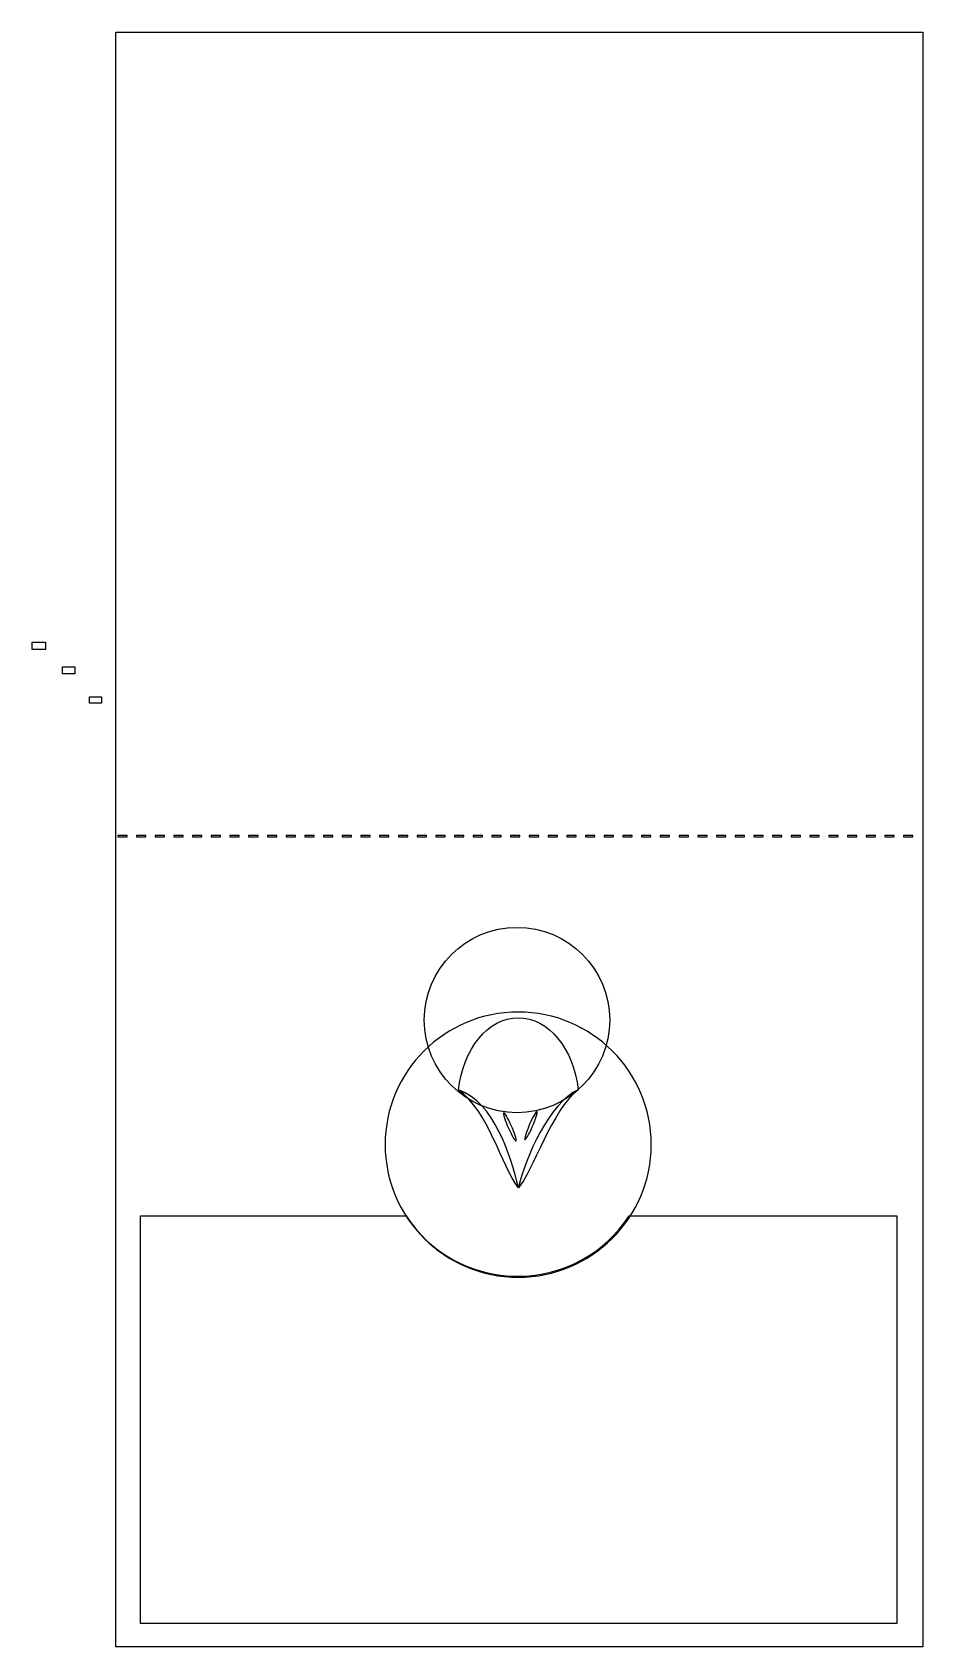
# Model space of a CAD drawing. Header units: centimetres. Extents: x -8.2 to 6.9, y -13.7 to 13.7.
import ezdxf

# ---------------------------------------------------------------- set-up
doc = ezdxf.new("R2010")
doc.units = ezdxf.units.CM
doc.header["$MEASUREMENT"] = 0
doc.header["$XCLIPFRAME"] = 0
doc.layers.add('Layer 1', color=7, linetype='Continuous')
picture_1 = doc.add_image_def('image1.jpg', size_in_pixel=(1169, 646))
picture_2 = doc.add_image_def('image2.jpg', size_in_pixel=(1100, 613))
picture_3 = doc.add_image_def('image3.jpg', size_in_pixel=(1034, 577))

msp = doc.modelspace()

# ---------------------------------------------------------------- linework, layer by layer
at = {"layer": 'Layer 1', "color": 254, "lineweight": 25}
for points in [[(-6.80972, 13.69215), (-6.80972, 13.69215), (-6.80972, -13.69223), (-6.80972, -13.69223), (-6.80972, -13.69223), (-6.80972, -13.69223), (6.88247, -13.69223), (6.88247, -13.69223), (6.88247, -13.69223), (6.88247, -13.69223), (6.88247, 13.69215), (6.88247, 13.69215), (6.88247, 13.69215), (6.88247, 13.69215), (-6.80972, 13.69215), (-6.80972, 13.69215)], [(-6.7783, 0.06941), (-6.7783, 0.06941), (-6.61955, 0.06941), (-6.61955, 0.06941), (-6.61955, 0.06941), (-6.61955, 0.06941), (-6.61955, 0.04295), (-6.61955, 0.04295), (-6.61955, 0.04295), (-6.61955, 0.04295), (-6.7783, 0.04295), (-6.7783, 0.04295), (-6.7783, 0.04295), (-6.7783, 0.04295), (-6.7783, 0.06941), (-6.7783, 0.06941)], [(-6.4608, 0.06941), (-6.4608, 0.06941), (-6.30205, 0.06941), (-6.30205, 0.06941), (-6.30205, 0.06941), (-6.30205, 0.06941), (-6.30205, 0.04295), (-6.30205, 0.04295), (-6.30205, 0.04295), (-6.30205, 0.04295), (-6.4608, 0.04295), (-6.4608, 0.04295), (-6.4608, 0.04295), (-6.4608, 0.04295), (-6.4608, 0.06941), (-6.4608, 0.06941)], [(-6.1433, 0.06941), (-6.1433, 0.06941), (-5.98455, 0.06941), (-5.98455, 0.06941), (-5.98455, 0.06941), (-5.98455, 0.06941), (-5.98455, 0.04295), (-5.98455, 0.04295), (-5.98455, 0.04295), (-5.98455, 0.04295), (-6.1433, 0.04295), (-6.1433, 0.04295), (-6.1433, 0.04295), (-6.1433, 0.04295), (-6.1433, 0.06941), (-6.1433, 0.06941)], [(-5.8258, 0.06941), (-5.8258, 0.06941), (-5.66705, 0.06941), (-5.66705, 0.06941), (-5.66705, 0.06941), (-5.66705, 0.06941), (-5.66705, 0.04295), (-5.66705, 0.04295), (-5.66705, 0.04295), (-5.66705, 0.04295), (-5.8258, 0.04295), (-5.8258, 0.04295), (-5.8258, 0.04295), (-5.8258, 0.04295), (-5.8258, 0.06941), (-5.8258, 0.06941)], [(-5.5083, 0.06941), (-5.5083, 0.06941), (-5.34955, 0.06941), (-5.34955, 0.06941), (-5.34955, 0.06941), (-5.34955, 0.06941), (-5.34955, 0.04295), (-5.34955, 0.04295), (-5.34955, 0.04295), (-5.34955, 0.04295), (-5.5083, 0.04295), (-5.5083, 0.04295), (-5.5083, 0.04295), (-5.5083, 0.04295), (-5.5083, 0.06941), (-5.5083, 0.06941)], [(-5.1908, 0.06941), (-5.1908, 0.06941), (-5.03205, 0.06941), (-5.03205, 0.06941), (-5.03205, 0.06941), (-5.03205, 0.06941), (-5.03205, 0.04295), (-5.03205, 0.04295), (-5.03205, 0.04295), (-5.03205, 0.04295), (-5.1908, 0.04295), (-5.1908, 0.04295), (-5.1908, 0.04295), (-5.1908, 0.04295), (-5.1908, 0.06941), (-5.1908, 0.06941)], [(-4.8733, 0.06941), (-4.8733, 0.06941), (-4.71455, 0.06941), (-4.71455, 0.06941), (-4.71455, 0.06941), (-4.71455, 0.06941), (-4.71455, 0.04295), (-4.71455, 0.04295), (-4.71455, 0.04295), (-4.71455, 0.04295), (-4.8733, 0.04295), (-4.8733, 0.04295), (-4.8733, 0.04295), (-4.8733, 0.04295), (-4.8733, 0.06941), (-4.8733, 0.06941)], [(-4.5558, 0.06941), (-4.5558, 0.06941), (-4.39705, 0.06941), (-4.39705, 0.06941), (-4.39705, 0.06941), (-4.39705, 0.06941), (-4.39705, 0.04295), (-4.39705, 0.04295), (-4.39705, 0.04295), (-4.39705, 0.04295), (-4.5558, 0.04295), (-4.5558, 0.04295), (-4.5558, 0.04295), (-4.5558, 0.04295), (-4.5558, 0.06941), (-4.5558, 0.06941)], [(-4.2383, 0.06941), (-4.2383, 0.06941), (-4.07955, 0.06941), (-4.07955, 0.06941), (-4.07955, 0.06941), (-4.07955, 0.06941), (-4.07955, 0.04295), (-4.07955, 0.04295), (-4.07955, 0.04295), (-4.07955, 0.04295), (-4.2383, 0.04295), (-4.2383, 0.04295), (-4.2383, 0.04295), (-4.2383, 0.04295), (-4.2383, 0.06941), (-4.2383, 0.06941)], [(-3.9208, 0.06941), (-3.9208, 0.06941), (-3.76205, 0.06941), (-3.76205, 0.06941), (-3.76205, 0.06941), (-3.76205, 0.06941), (-3.76205, 0.04295), (-3.76205, 0.04295), (-3.76205, 0.04295), (-3.76205, 0.04295), (-3.9208, 0.04295), (-3.9208, 0.04295), (-3.9208, 0.04295), (-3.9208, 0.04295), (-3.9208, 0.06941), (-3.9208, 0.06941)], [(-3.6033, 0.06941), (-3.6033, 0.06941), (-3.44455, 0.06941), (-3.44455, 0.06941), (-3.44455, 0.06941), (-3.44455, 0.06941), (-3.44455, 0.04295), (-3.44455, 0.04295), (-3.44455, 0.04295), (-3.44455, 0.04295), (-3.6033, 0.04295), (-3.6033, 0.04295), (-3.6033, 0.04295), (-3.6033, 0.04295), (-3.6033, 0.06941), (-3.6033, 0.06941)], [(-3.2858, 0.06941), (-3.2858, 0.06941), (-3.12705, 0.06941), (-3.12705, 0.06941), (-3.12705, 0.06941), (-3.12705, 0.06941), (-3.12705, 0.04295), (-3.12705, 0.04295), (-3.12705, 0.04295), (-3.12705, 0.04295), (-3.2858, 0.04295), (-3.2858, 0.04295), (-3.2858, 0.04295), (-3.2858, 0.04295), (-3.2858, 0.06941), (-3.2858, 0.06941)], [(-2.9683, 0.06941), (-2.9683, 0.06941), (-2.80955, 0.06941), (-2.80955, 0.06941), (-2.80955, 0.06941), (-2.80955, 0.06941), (-2.80955, 0.04295), (-2.80955, 0.04295), (-2.80955, 0.04295), (-2.80955, 0.04295), (-2.9683, 0.04295), (-2.9683, 0.04295), (-2.9683, 0.04295), (-2.9683, 0.04295), (-2.9683, 0.06941), (-2.9683, 0.06941)], [(-2.6508, 0.06941), (-2.6508, 0.06941), (-2.49205, 0.06941), (-2.49205, 0.06941), (-2.49205, 0.06941), (-2.49205, 0.06941), (-2.49205, 0.04295), (-2.49205, 0.04295), (-2.49205, 0.04295), (-2.49205, 0.04295), (-2.6508, 0.04295), (-2.6508, 0.04295), (-2.6508, 0.04295), (-2.6508, 0.04295), (-2.6508, 0.06941), (-2.6508, 0.06941)], [(-2.3333, 0.06941), (-2.3333, 0.06941), (-2.17455, 0.06941), (-2.17455, 0.06941), (-2.17455, 0.06941), (-2.17455, 0.06941), (-2.17455, 0.04295), (-2.17455, 0.04295), (-2.17455, 0.04295), (-2.17455, 0.04295), (-2.3333, 0.04295), (-2.3333, 0.04295), (-2.3333, 0.04295), (-2.3333, 0.04295), (-2.3333, 0.06941), (-2.3333, 0.06941)], [(-2.0158, 0.06941), (-2.0158, 0.06941), (-1.85705, 0.06941), (-1.85705, 0.06941), (-1.85705, 0.06941), (-1.85705, 0.06941), (-1.85705, 0.04295), (-1.85705, 0.04295), (-1.85705, 0.04295), (-1.85705, 0.04295), (-2.0158, 0.04295), (-2.0158, 0.04295), (-2.0158, 0.04295), (-2.0158, 0.04295), (-2.0158, 0.06941), (-2.0158, 0.06941)], [(-1.6983, 0.06941), (-1.6983, 0.06941), (-1.53955, 0.06941), (-1.53955, 0.06941), (-1.53955, 0.06941), (-1.53955, 0.06941), (-1.53955, 0.04295), (-1.53955, 0.04295), (-1.53955, 0.04295), (-1.53955, 0.04295), (-1.6983, 0.04295), (-1.6983, 0.04295), (-1.6983, 0.04295), (-1.6983, 0.04295), (-1.6983, 0.06941), (-1.6983, 0.06941)], [(-1.3808, 0.06941), (-1.3808, 0.06941), (-1.22205, 0.06941), (-1.22205, 0.06941), (-1.22205, 0.06941), (-1.22205, 0.06941), (-1.22205, 0.04295), (-1.22205, 0.04295), (-1.22205, 0.04295), (-1.22205, 0.04295), (-1.3808, 0.04295), (-1.3808, 0.04295), (-1.3808, 0.04295), (-1.3808, 0.04295), (-1.3808, 0.06941), (-1.3808, 0.06941)], [(-1.0633, 0.06941), (-1.0633, 0.06941), (-0.90455, 0.06941), (-0.90455, 0.06941), (-0.90455, 0.06941), (-0.90455, 0.06941), (-0.90455, 0.04295), (-0.90455, 0.04295), (-0.90455, 0.04295), (-0.90455, 0.04295), (-1.0633, 0.04295), (-1.0633, 0.04295), (-1.0633, 0.04295), (-1.0633, 0.04295), (-1.0633, 0.06941), (-1.0633, 0.06941)], [(-0.7458, 0.06941), (-0.7458, 0.06941), (-0.58705, 0.06941), (-0.58705, 0.06941), (-0.58705, 0.06941), (-0.58705, 0.06941), (-0.58705, 0.04295), (-0.58705, 0.04295), (-0.58705, 0.04295), (-0.58705, 0.04295), (-0.7458, 0.04295), (-0.7458, 0.04295), (-0.7458, 0.04295), (-0.7458, 0.04295), (-0.7458, 0.06941), (-0.7458, 0.06941)], [(-0.4283, 0.06941), (-0.4283, 0.06941), (-0.26955, 0.06941), (-0.26955, 0.06941), (-0.26955, 0.06941), (-0.26955, 0.06941), (-0.26955, 0.04295), (-0.26955, 0.04295), (-0.26955, 0.04295), (-0.26955, 0.04295), (-0.4283, 0.04295), (-0.4283, 0.04295), (-0.4283, 0.04295), (-0.4283, 0.04295), (-0.4283, 0.06941), (-0.4283, 0.06941)], [(-0.1108, 0.06941), (-0.1108, 0.06941), (0.04795, 0.06941), (0.04795, 0.06941), (0.04795, 0.06941), (0.04795, 0.06941), (0.04795, 0.04295), (0.04795, 0.04295), (0.04795, 0.04295), (0.04795, 0.04295), (-0.1108, 0.04295), (-0.1108, 0.04295), (-0.1108, 0.04295), (-0.1108, 0.04295), (-0.1108, 0.06941), (-0.1108, 0.06941)], [(0.2067, 0.06941), (0.2067, 0.06941), (0.36545, 0.06941), (0.36545, 0.06941), (0.36545, 0.06941), (0.36545, 0.06941), (0.36545, 0.04295), (0.36545, 0.04295), (0.36545, 0.04295), (0.36545, 0.04295), (0.2067, 0.04295), (0.2067, 0.04295), (0.2067, 0.04295), (0.2067, 0.04295), (0.2067, 0.06941), (0.2067, 0.06941)], [(0.5242, 0.06941), (0.5242, 0.06941), (0.68295, 0.06941), (0.68295, 0.06941), (0.68295, 0.06941), (0.68295, 0.06941), (0.68295, 0.04295), (0.68295, 0.04295), (0.68295, 0.04295), (0.68295, 0.04295), (0.5242, 0.04295), (0.5242, 0.04295), (0.5242, 0.04295), (0.5242, 0.04295), (0.5242, 0.06941), (0.5242, 0.06941)], [(0.8417, 0.06941), (0.8417, 0.06941), (1.00045, 0.06941), (1.00045, 0.06941), (1.00045, 0.06941), (1.00045, 0.06941), (1.00045, 0.04295), (1.00045, 0.04295), (1.00045, 0.04295), (1.00045, 0.04295), (0.8417, 0.04295), (0.8417, 0.04295), (0.8417, 0.04295), (0.8417, 0.04295), (0.8417, 0.06941), (0.8417, 0.06941)], [(1.1592, 0.06941), (1.1592, 0.06941), (1.31795, 0.06941), (1.31795, 0.06941), (1.31795, 0.06941), (1.31795, 0.06941), (1.31795, 0.04295), (1.31795, 0.04295), (1.31795, 0.04295), (1.31795, 0.04295), (1.1592, 0.04295), (1.1592, 0.04295), (1.1592, 0.04295), (1.1592, 0.04295), (1.1592, 0.06941), (1.1592, 0.06941)], [(1.4767, 0.06941), (1.4767, 0.06941), (1.63545, 0.06941), (1.63545, 0.06941), (1.63545, 0.06941), (1.63545, 0.06941), (1.63545, 0.04295), (1.63545, 0.04295), (1.63545, 0.04295), (1.63545, 0.04295), (1.4767, 0.04295), (1.4767, 0.04295), (1.4767, 0.04295), (1.4767, 0.04295), (1.4767, 0.06941), (1.4767, 0.06941)], [(1.7942, 0.06941), (1.7942, 0.06941), (1.95295, 0.06941), (1.95295, 0.06941), (1.95295, 0.06941), (1.95295, 0.06941), (1.95295, 0.04295), (1.95295, 0.04295), (1.95295, 0.04295), (1.95295, 0.04295), (1.7942, 0.04295), (1.7942, 0.04295), (1.7942, 0.04295), (1.7942, 0.04295), (1.7942, 0.06941), (1.7942, 0.06941)], [(2.1117, 0.06941), (2.1117, 0.06941), (2.27045, 0.06941), (2.27045, 0.06941), (2.27045, 0.06941), (2.27045, 0.06941), (2.27045, 0.04295), (2.27045, 0.04295), (2.27045, 0.04295), (2.27045, 0.04295), (2.1117, 0.04295), (2.1117, 0.04295), (2.1117, 0.04295), (2.1117, 0.04295), (2.1117, 0.06941), (2.1117, 0.06941)], [(2.4292, 0.06941), (2.4292, 0.06941), (2.58795, 0.06941), (2.58795, 0.06941), (2.58795, 0.06941), (2.58795, 0.06941), (2.58795, 0.04295), (2.58795, 0.04295), (2.58795, 0.04295), (2.58795, 0.04295), (2.4292, 0.04295), (2.4292, 0.04295), (2.4292, 0.04295), (2.4292, 0.04295), (2.4292, 0.06941), (2.4292, 0.06941)], [(2.7467, 0.06941), (2.7467, 0.06941), (2.90545, 0.06941), (2.90545, 0.06941), (2.90545, 0.06941), (2.90545, 0.06941), (2.90545, 0.04295), (2.90545, 0.04295), (2.90545, 0.04295), (2.90545, 0.04295), (2.7467, 0.04295), (2.7467, 0.04295), (2.7467, 0.04295), (2.7467, 0.04295), (2.7467, 0.06941), (2.7467, 0.06941)], [(3.0642, 0.06941), (3.0642, 0.06941), (3.22295, 0.06941), (3.22295, 0.06941), (3.22295, 0.06941), (3.22295, 0.06941), (3.22295, 0.04295), (3.22295, 0.04295), (3.22295, 0.04295), (3.22295, 0.04295), (3.0642, 0.04295), (3.0642, 0.04295), (3.0642, 0.04295), (3.0642, 0.04295), (3.0642, 0.06941), (3.0642, 0.06941)], [(3.3817, 0.06941), (3.3817, 0.06941), (3.54045, 0.06941), (3.54045, 0.06941), (3.54045, 0.06941), (3.54045, 0.06941), (3.54045, 0.04295), (3.54045, 0.04295), (3.54045, 0.04295), (3.54045, 0.04295), (3.3817, 0.04295), (3.3817, 0.04295), (3.3817, 0.04295), (3.3817, 0.04295), (3.3817, 0.06941), (3.3817, 0.06941)], [(3.6992, 0.06941), (3.6992, 0.06941), (3.85795, 0.06941), (3.85795, 0.06941), (3.85795, 0.06941), (3.85795, 0.06941), (3.85795, 0.04295), (3.85795, 0.04295), (3.85795, 0.04295), (3.85795, 0.04295), (3.6992, 0.04295), (3.6992, 0.04295), (3.6992, 0.04295), (3.6992, 0.04295), (3.6992, 0.06941), (3.6992, 0.06941)], [(4.0167, 0.06941), (4.0167, 0.06941), (4.17545, 0.06941), (4.17545, 0.06941), (4.17545, 0.06941), (4.17545, 0.06941), (4.17545, 0.04295), (4.17545, 0.04295), (4.17545, 0.04295), (4.17545, 0.04295), (4.0167, 0.04295), (4.0167, 0.04295), (4.0167, 0.04295), (4.0167, 0.04295), (4.0167, 0.06941), (4.0167, 0.06941)], [(4.3342, 0.06941), (4.3342, 0.06941), (4.49295, 0.06941), (4.49295, 0.06941), (4.49295, 0.06941), (4.49295, 0.06941), (4.49295, 0.04295), (4.49295, 0.04295), (4.49295, 0.04295), (4.49295, 0.04295), (4.3342, 0.04295), (4.3342, 0.04295), (4.3342, 0.04295), (4.3342, 0.04295), (4.3342, 0.06941), (4.3342, 0.06941)], [(4.6517, 0.06941), (4.6517, 0.06941), (4.81045, 0.06941), (4.81045, 0.06941), (4.81045, 0.06941), (4.81045, 0.06941), (4.81045, 0.04295), (4.81045, 0.04295), (4.81045, 0.04295), (4.81045, 0.04295), (4.6517, 0.04295), (4.6517, 0.04295), (4.6517, 0.04295), (4.6517, 0.04295), (4.6517, 0.06941), (4.6517, 0.06941)], [(4.9692, 0.06941), (4.9692, 0.06941), (5.12795, 0.06941), (5.12795, 0.06941), (5.12795, 0.06941), (5.12795, 0.06941), (5.12795, 0.04295), (5.12795, 0.04295), (5.12795, 0.04295), (5.12795, 0.04295), (4.9692, 0.04295), (4.9692, 0.04295), (4.9692, 0.04295), (4.9692, 0.04295), (4.9692, 0.06941), (4.9692, 0.06941)], [(5.2867, 0.06941), (5.2867, 0.06941), (5.44545, 0.06941), (5.44545, 0.06941), (5.44545, 0.06941), (5.44545, 0.06941), (5.44545, 0.04295), (5.44545, 0.04295), (5.44545, 0.04295), (5.44545, 0.04295), (5.2867, 0.04295), (5.2867, 0.04295), (5.2867, 0.04295), (5.2867, 0.04295), (5.2867, 0.06941), (5.2867, 0.06941)], [(5.6042, 0.06941), (5.6042, 0.06941), (5.76295, 0.06941), (5.76295, 0.06941), (5.76295, 0.06941), (5.76295, 0.06941), (5.76295, 0.04295), (5.76295, 0.04295), (5.76295, 0.04295), (5.76295, 0.04295), (5.6042, 0.04295), (5.6042, 0.04295), (5.6042, 0.04295), (5.6042, 0.04295), (5.6042, 0.06941), (5.6042, 0.06941)], [(5.9217, 0.06941), (5.9217, 0.06941), (6.08045, 0.06941), (6.08045, 0.06941), (6.08045, 0.06941), (6.08045, 0.06941), (6.08045, 0.04295), (6.08045, 0.04295), (6.08045, 0.04295), (6.08045, 0.04295), (5.9217, 0.04295), (5.9217, 0.04295), (5.9217, 0.04295), (5.9217, 0.04295), (5.9217, 0.06941), (5.9217, 0.06941)], [(6.2392, 0.06941), (6.2392, 0.06941), (6.39795, 0.06941), (6.39795, 0.06941), (6.39795, 0.06941), (6.39795, 0.06941), (6.39795, 0.04295), (6.39795, 0.04295), (6.39795, 0.04295), (6.39795, 0.04295), (6.2392, 0.04295), (6.2392, 0.04295), (6.2392, 0.04295), (6.2392, 0.04295), (6.2392, 0.06941), (6.2392, 0.06941)], [(6.5567, 0.06941), (6.5567, 0.06941), (6.71545, 0.06941), (6.71545, 0.06941), (6.71545, 0.06941), (6.71545, 0.06941), (6.71545, 0.04295), (6.71545, 0.04295), (6.71545, 0.04295), (6.71545, 0.04295), (6.5567, 0.04295), (6.5567, 0.04295), (6.5567, 0.04295), (6.5567, 0.04295), (6.5567, 0.06941), (6.5567, 0.06941)], [(0.01818, -2.92617), (1.26447, -2.92617), (2.27623, -3.93418), (2.27623, -5.17596), (2.27623, -5.17596), (2.27623, -6.41774), (1.26447, -7.42575), (0.01818, -7.42575), (0.01818, -7.42575), (-1.22811, -7.42575), (-2.23987, -6.41774), (-2.23987, -5.17596), (-2.23987, -5.17596), (-2.23987, -3.93419), (-1.22811, -2.92617), (0.01818, -2.92617)]]:
    msp.add_open_spline(points, degree=3, knots=[0, 0, 0, 0, 0.2, 0.2, 0.2, 0.2, 0.4, 0.4, 0.4, 0.4, 0.6, 0.6, 0.6, 0.6, 1, 1, 1, 1], dxfattribs=at)
at = {"layer": 'Layer 1', "color": 25, "lineweight": 25}
msp.add_open_spline([(1.57018, -3.06315), (1.57018, -2.19493), (0.86553, -1.49028), (-0.00269, -1.49028), (-0.00269, -1.49028), (-0.87091, -1.49028), (-1.57556, -2.19493), (-1.57556, -3.06315), (-1.57556, -3.06315), (-1.57556, -3.93137), (-0.87091, -4.63602), (-0.00269, -4.63602), (-0.00269, -4.63602), (0.86553, -4.63602), (1.57018, -3.93137), (1.57018, -3.06315)], degree=3, knots=[0, 0, 0, 0, 0.2, 0.2, 0.2, 0.2, 0.4, 0.4, 0.4, 0.4, 0.6, 0.6, 0.6, 0.6, 1, 1, 1, 1], dxfattribs=at)
at = {"layer": 'Layer 1', "lineweight": 25}
msp.add_open_spline([(0.02096, -3.02308), (-0.49343, -3.02308), (-0.91976, -3.55546), (-0.99403, -4.24881), (-0.99403, -4.24881), (-0.38479, -4.45812), (-0.11246, -5.35842), (0.02096, -5.90602), (0.02096, -5.90602), (0.14014, -5.38851), (0.55713, -4.45926), (1.03594, -4.24528), (1.03594, -4.24528), (0.96069, -3.55348), (0.53457, -3.02309), (0.02096, -3.02309), (0.02096, -3.02309), (0.02096, -3.02309), (0.02096, -3.02308), (0.02096, -3.02308)], degree=3, knots=[0, 0, 0, 0, 0.16666667, 0.16666667, 0.16666667, 0.16666667, 0.33333333, 0.33333333, 0.33333333, 0.33333333, 0.5, 0.5, 0.5, 0.5, 0.66666667, 0.66666667, 0.66666667, 0.66666667, 1, 1, 1, 1], dxfattribs=at)
at = {"layer": 'Layer 1', "color": 54, "lineweight": 25}
for points, knots in [([(0.02096, -3.02308), (-0.49343, -3.02308), (-0.91976, -3.55546), (-0.99403, -4.24881), (-0.99403, -4.24881), (-0.49177, -4.59185), (-0.26207, -5.54543), (0.02096, -5.90602), (0.02096, -5.90602), (0.25134, -5.6554), (0.60068, -4.56378), (1.03595, -4.24528), (1.03595, -4.24528), (0.9607, -3.55348), (0.53458, -3.02308), (0.02096, -3.02308)], [0, 0, 0, 0, 0.2, 0.2, 0.2, 0.2, 0.4, 0.4, 0.4, 0.4, 0.6, 0.6, 0.6, 0.6, 1, 1, 1, 1]), ([(-0.22686, -4.63514), (-0.21213, -4.62908), (-0.15694, -4.72293), (-0.10104, -4.8499), (-0.10104, -4.8499), (-0.04333, -4.98097), (-0.00665, -5.09799), (-0.01912, -5.11098), (-0.01912, -5.11098), (-0.03159, -5.12397), (-0.08851, -5.02808), (-0.14622, -4.89701), (-0.14622, -4.89701), (-0.20393, -4.76594), (-0.24061, -4.64931), (-0.22815, -4.63632), (-0.22815, -4.63632), (-0.22776, -4.63591), (-0.22735, -4.63534), (-0.22687, -4.63514), (-0.22687, -4.63514), (-0.22687, -4.63514), (-0.22686, -4.63514), (-0.22686, -4.63514)], [0, 0, 0, 0, 0.14285714, 0.14285714, 0.14285714, 0.14285714, 0.28571429, 0.28571429, 0.28571429, 0.28571429, 0.42857143, 0.42857143, 0.42857143, 0.42857143, 0.57142857, 0.57142857, 0.57142857, 0.57142857, 0.71428571, 0.71428571, 0.71428571, 0.71428571, 1, 1, 1, 1]), ([(0.3364, -4.61393), (0.33752, -4.61391), (0.33843, -4.6143), (0.33921, -4.61511), (0.33921, -4.61511), (0.35168, -4.6281), (0.31499, -4.74474), (0.25729, -4.8758), (0.25729, -4.8758), (0.19958, -5.00687), (0.14266, -5.10276), (0.13019, -5.08977), (0.13019, -5.08977), (0.11772, -5.07678), (0.15441, -4.95975), (0.21211, -4.82869), (0.21211, -4.82869), (0.26621, -4.70581), (0.31966, -4.61423), (0.3364, -4.61393)], [0, 0, 0, 0, 0.16666667, 0.16666667, 0.16666667, 0.16666667, 0.33333333, 0.33333333, 0.33333333, 0.33333333, 0.5, 0.5, 0.5, 0.5, 0.66666667, 0.66666667, 0.66666667, 0.66666667, 1, 1, 1, 1]), ([(-6.39241, -6.38506), (-6.39241, -6.38506), (-6.39241, -13.30061), (-6.39241, -13.30061), (-6.39241, -13.30061), (-6.39241, -13.30061), (6.44485, -13.30061), (6.44485, -13.30061), (6.44485, -13.30061), (6.44485, -13.30061), (6.44485, -6.38506), (6.44485, -6.38506), (6.44485, -6.38506), (6.44485, -6.38506), (1.90063, -6.38506), (1.90063, -6.38506), (1.90063, -6.38506), (1.49777, -7.00139), (0.80074, -7.40949), (0.00803, -7.40949), (0.00803, -7.40949), (-0.78468, -7.40949), (-1.48171, -7.00138), (-1.88457, -6.38506), (-1.88457, -6.38506), (-1.88457, -6.38506), (-6.39241, -6.38506), (-6.39241, -6.38506)], [0, 0, 0, 0, 0.125, 0.125, 0.125, 0.125, 0.25, 0.25, 0.25, 0.25, 0.375, 0.375, 0.375, 0.375, 0.5, 0.5, 0.5, 0.5, 0.625, 0.625, 0.625, 0.625, 0.75, 0.75, 0.75, 0.75, 1, 1, 1, 1])]:
    msp.add_open_spline(points, degree=3, knots=knots, dxfattribs=at)

# ---------------------------------------------------------------- pictures from other files: only their frames are drawn
at = {"layer": 'Layer 1', "color": 54}
image = msp.add_image(picture_1, insert=(-8.12175, -5.69445), size_in_units=(16.23611, 8.97222), dxfattribs=at)
image.set_boundary_path([(-8.1218, -5.6944), (8.1218, 3.2829)])
image.dxf.flags = 3
image = msp.add_image(picture_2, insert=(-7.61832, -5.65763), size_in_units=(15.27778, 8.51389), dxfattribs=at)
image.set_boundary_path([(-7.6183, -5.6576), (7.663, 2.8627)])
image.dxf.flags = 3
image = msp.add_image(picture_3, insert=(-7.16123, -5.663), size_in_units=(14.36111, 8.01389), dxfattribs=at)
image.set_boundary_path([(-7.1612, -5.663), (7.2059, 2.3521)])
image.dxf.flags = 3

doc.saveas('drawing.dxf')
